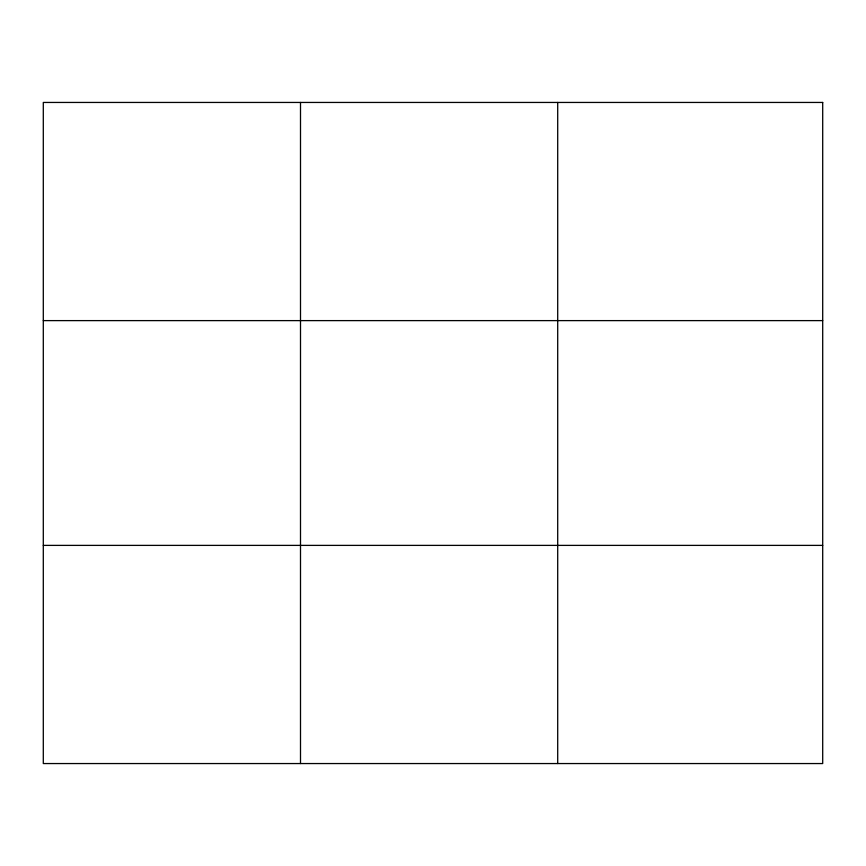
<?xml version="1.0" encoding="UTF-8"?>
<svg xmlns="http://www.w3.org/2000/svg" width="866" height="866" viewBox="0 0 866 866"><rect width="100%" height="100%" fill="white"/><g stroke="black" fill="none" stroke-linecap="round" stroke-linejoin="round"><path stroke-width="1.3" d="M300.502 102.448L300.502 763.552M557.704 102.448L557.704 763.552M43.3 320.615L822.7 320.615M43.3 545.385L822.7 545.385M822.7 102.448L822.7 763.552L43.3 763.552L43.3 102.448L822.7 102.448"/></g></svg>
